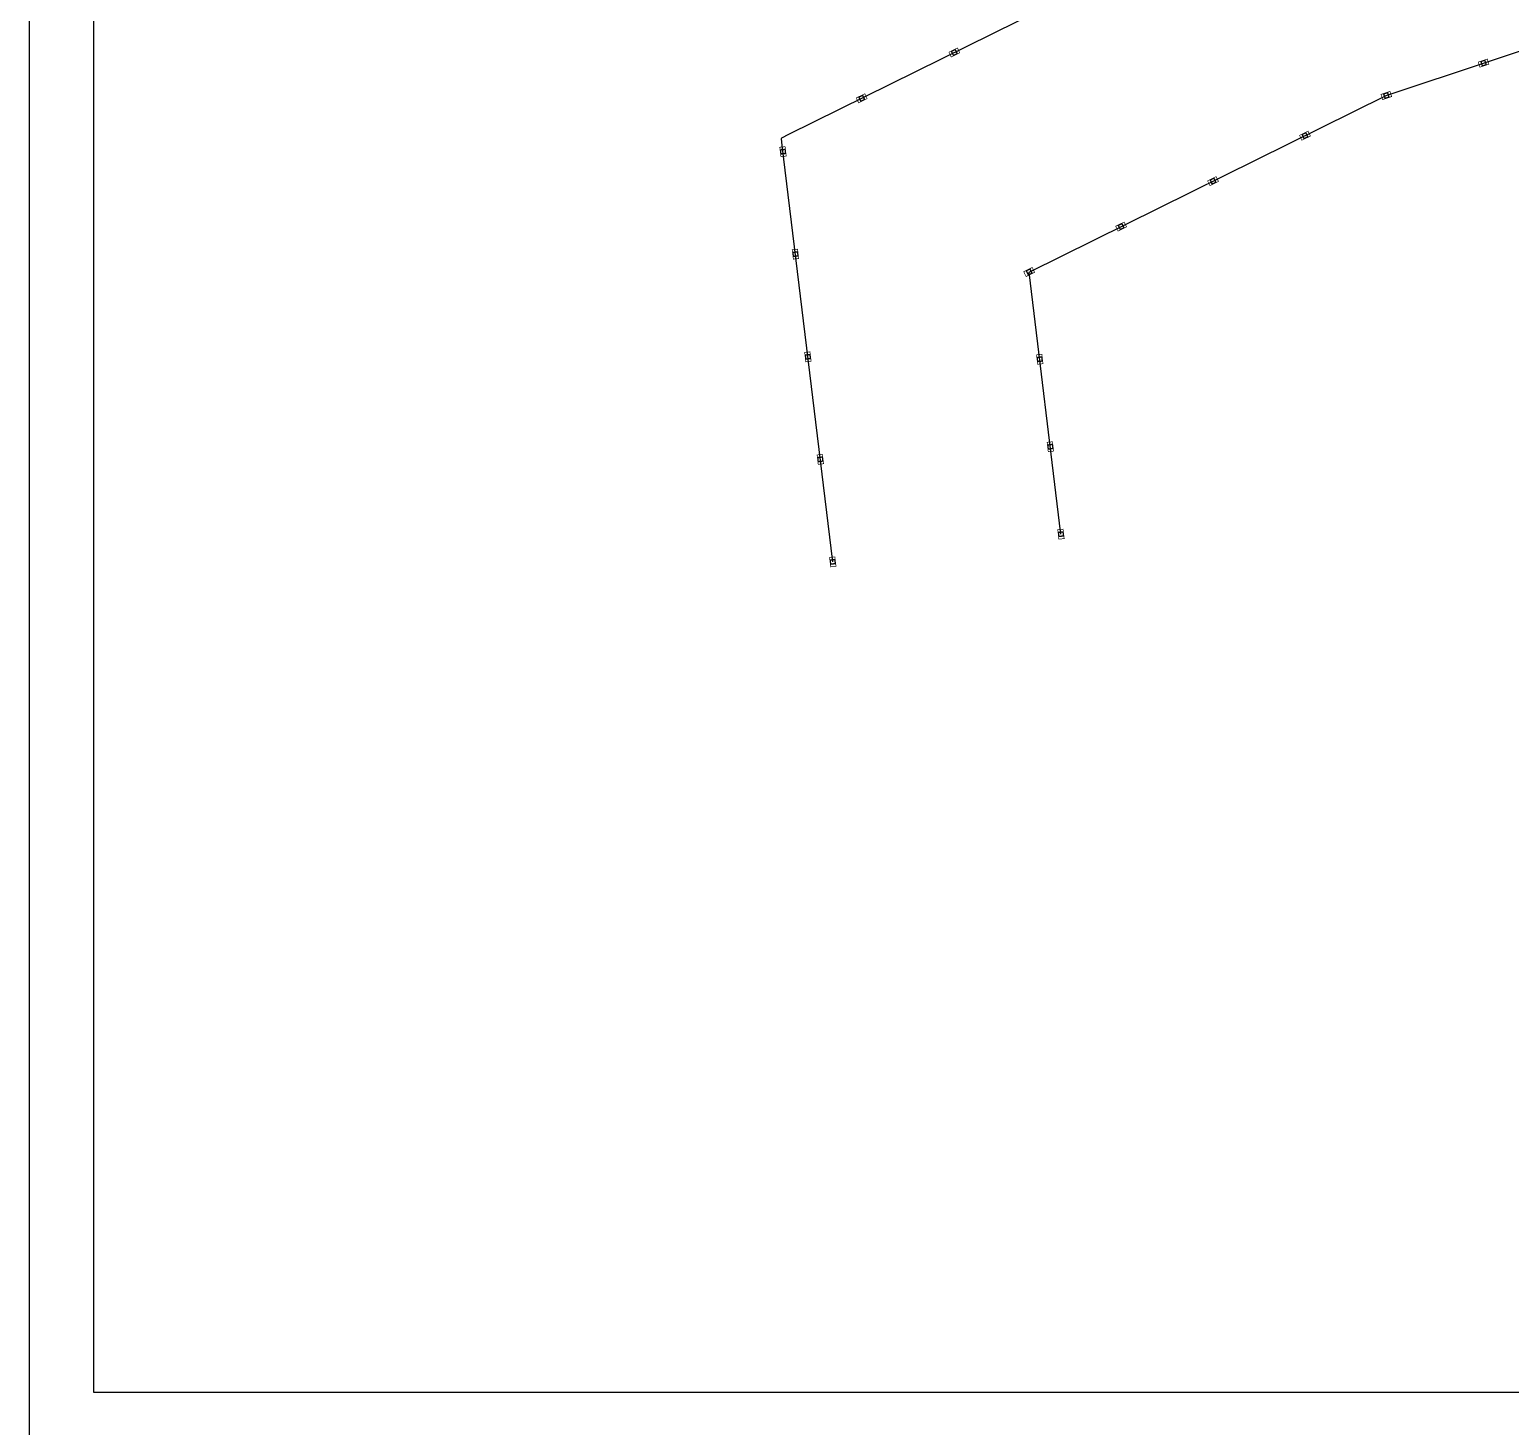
# Model space of a CAD drawing. Extents: x 15372 to 116961, y 24572 to 128109.
# Drawn here: x 16135 to 38036, y 63933 to 84584 of the extents above; entities that cross this region are included whole.
import ezdxf

# ---------------------------------------------------------------- set-up
doc = ezdxf.new("R2010")
doc.units = 0
doc.header["$LTSCALE"] = 1000
doc.header["$MEASUREMENT"] = 0
doc.layers.add('栏杆基座', color=214, linetype='Continuous')
doc.layers.add('连接端梁', color=130, linetype='Continuous')

# ---------------------------------------------------------------- blocks, each defined once
blk = doc.blocks.new('栏杆立柱底座')
at = {"layer": '栏杆基座', "color": 6}
for points, const_width in [([(-48, 65), (-31, -74), (48, -65), (31, 74)], 10), ([(-38, 26), (-31, -34), (38, -26), (31, 34)], 20)]:
    blk.add_lwpolyline(points, close=True, dxfattribs=dict(at, const_width=const_width))
blk = doc.blocks.new('*U677')
at = {"color": 0, "rotation": 263.0813751958696}
blk.add_blockref('栏杆立柱底座', (0, 0), dxfattribs=at)
blk = doc.blocks.new('*U678')
at = {"color": 0, "linetype": 'ByBlock', "lineweight": -2, "transparency": 16777216}
for p, rotation in [((-66492, 35695), 26.29066540476217), ((-67862, 35018), 26.29066540476217), ((-69026, 34229), 96.91862480413062), ((-68842, 32713), 96.91862480413062), ((-68658, 31196), 96.91862480413062), ((-68474, 29680), 96.91862480413062), ((-68290, 28164), 96.91862480413062)]:
    blk.add_blockref('*U677', p, dxfattribs=dict(at, rotation=rotation))

msp = doc.modelspace()

# ---------------------------------------------------------------- linework, layer by layer
for points in [[(16134.92, 112757.78), (107117.1, 112757.78), (107117.1, 63433.28), (16134.92, 63433.28)], [(17085.95, 111757.78), (106499.22, 111757.78), (106499.22, 64433.28), (17085.95, 64433.28)]]:
    msp.add_lwpolyline(points, close=True)
at = {"layer": '连接端梁', "color": 0}
for points in [[(28013.85, 76714.61), (27267, 82869.46), (27254.1, 82975.75), (27258.75, 82984.36), (27366.34, 83037.5), (34896.44, 86757.59), (34912.63, 86764.35), (42738.05, 89368.98), (43025.63, 89464.7), (43034.76, 89467.12), (51143.32, 90974.62), (51441.3, 91030.02), (51450.71, 91031.16), (51538.12, 91035.21), (59992.12, 91427.11)], [(31389.09, 77124.17), (30918.76, 81000.22), (36200.95, 83609.77), (43811.8, 86142.99), (43882.14, 86166.4), (51764.78, 87631.89), (51837.67, 87645.44), (59920.81, 88020.15), (67905.2, 87290.04), (67978.65, 87283.32), (75788.03, 85465.72), (75859.81, 85449.01), (83346.36, 82578.16), (83410.69, 82553.49), (88735.66, 79618.72), (88388.85, 75810.78)]]:
    msp.add_lwpolyline(points, dxfattribs=at)

# ---------------------------------------------------------------- block references
msp.add_blockref('*U678', (96303.97, 48550.71))
at = {"color": 0}
for p, rotation in [((37639.98, 84088.74), 281.4909962441191), ((36200.95, 83609.77), 281.4909962441191), ((34998.06, 83015.51), 289.37204060063), ((33638.3, 82343.75), 289.37204060063), ((32278.53, 81671.99), 289.37204060063), ((30918.76, 81000.22), 289.37204060063)]:
    msp.add_blockref('栏杆立柱底座', p, dxfattribs=dict(at, rotation=rotation))
for p in [(31075.31, 79710.06), (31232.15, 78417.51), (31389.09, 77124.17)]:
    msp.add_blockref('栏杆立柱底座', p, dxfattribs=at)

doc.saveas('drawing.dxf')
